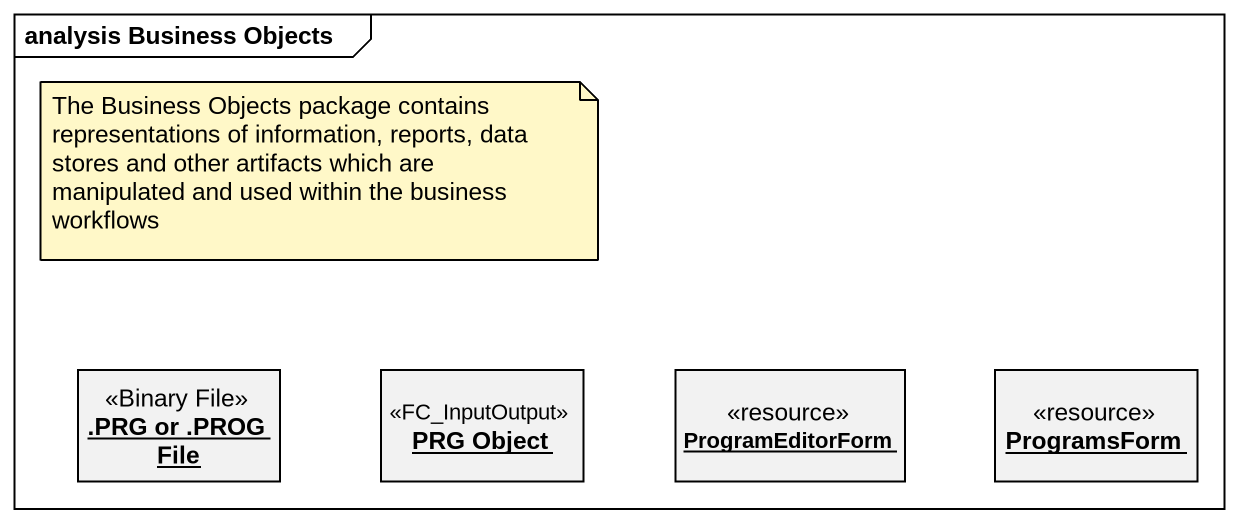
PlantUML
@startuml
mainframe analysis Business Objects
hide circle
hide empty members
object ".PRG or .PROG File" as PRG_or_PROG_File <<Binary File>>
object "PRG Object" as PRG_Object <<FC_InputOutput>>
object ProgramEditorForm <<resource>>
object ProgramsForm <<resource>>
note as N1
  The Business Objects package contains representations of information, reports, data stores and other artifacts which are manipulated and used within the business workflows
end note
@enduml
